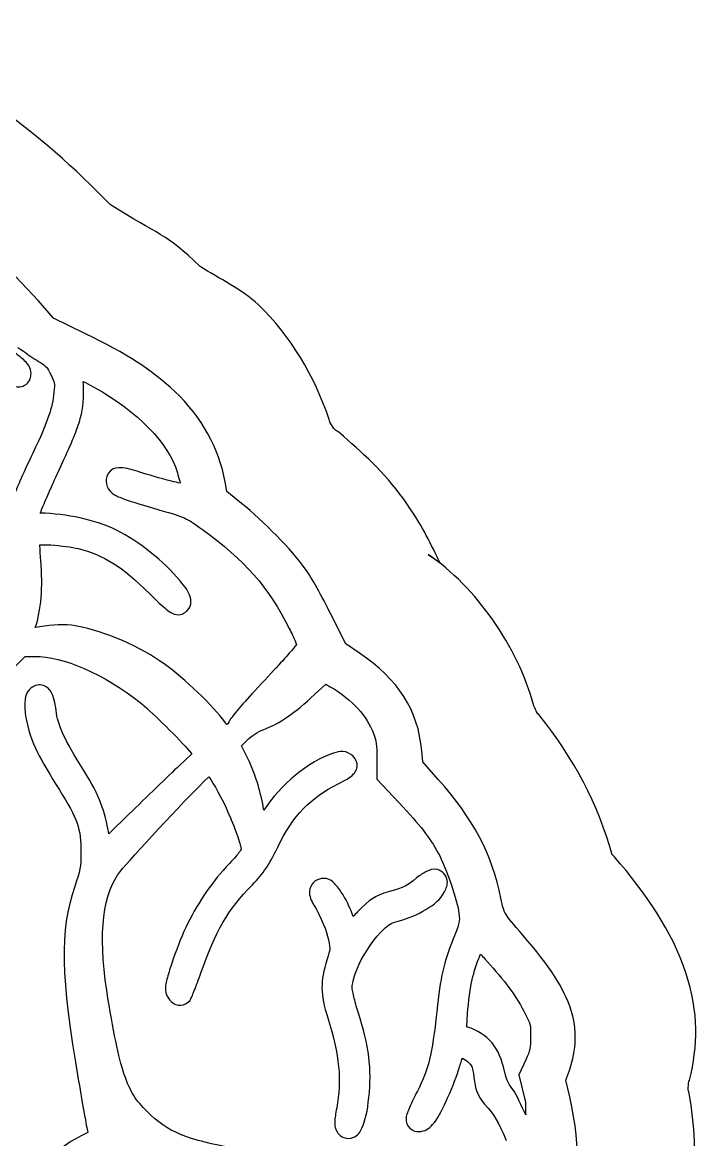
# Model space of a CAD drawing. Extents: x 3 to 1707, y 187 to 1378.
# Drawn here: x 212.2 to 267.7, y 693.7 to 785.2 of the extents above; entities that cross this region are included whole.
import ezdxf

# ---------------------------------------------------------------- set-up
doc = ezdxf.new("R2010")
doc.units = 0
doc.layers.add('Drawings', color=7, linetype='CONTINUOUS')

msp = doc.modelspace()

# ---------------------------------------------------------------- linework, layer by layer
at = {"layer": 'Drawings', "color": 7}
for points in [[(217.35248, 759.724428), (214.716261, 761.003716), (213.453327, 762.442943)], [(217.175405, 755.51005), (217.164392, 755.807822), (217.164505, 755.808613)], [(217.164505, 755.808613), (217.335481, 755.720526)], [(230.125376, 745.82304), (228.912054, 746.804584), (228.779679, 747.587594)], [(245.41403, 741.645336), (246.373401, 740.986974), (246.303373, 741.130961)], [(239.782248, 733.559384), (238.662674, 734.325878), (237.454887, 736.735583)], [(208.858864, 729.763304), (212.394012, 733.292414), (213.182675, 733.292414)], [(236.114979, 730.161953), (237.030483, 731.022152), (237.029777, 731.022067)], [(237.029777, 731.022067), (237.388248, 730.806933)], [(228.928008, 727.702304), (228.558497, 728.171027)], [(230.638529, 724.917894), (230.136642, 725.971121), (230.528207, 726.362626)], [(225.707366, 725.704828), (226.06033, 725.307818), (225.017985, 724.331779)], [(246.246052, 723.21483), (244.972063, 724.659563), (244.889328, 725.547345), (244.894693, 725.541699)], [(241.215706, 724.967358), (241.210341, 723.230386), (243.008255, 721.316931)], [(226.982018, 722.977024), (227.445305, 723.429202)], [(220.90375, 720.356025), (220.898385, 720.356025), (219.260406, 718.740343)], [(249.708686, 708.888396), (249.708912, 708.887944)], [(248.627995, 702.921547), (248.622347, 702.921547), (248.583662, 702.938487), (248.649737, 704.046853)], [(248.219996, 700.351706), (248.219996, 700.357352)], [(253.415035, 700.230587), (252.852495, 698.995398), (253.343341, 696.982705)], [(257.01137, 697.209697), (256.70254, 698.571708), (257.016876, 699.44848)], [(217.523173, 694.306652), (217.534186, 694.273619), (217.037833, 694.020088)]]:
    msp.add_lwpolyline(points, dxfattribs=at)
msp.add_lwpolyline([(246.190368, 715.819369)], close=True, dxfattribs=at)
for points in [[(219.383689, 770.288097), (213.732254, 776.232614), (206.511201, 781.436921), (198.553583, 785.241132)], [(213.453327, 762.442943), (208.897069, 767.609051), (201.673108, 772.845685), (194.227824, 776.404976)], [(226.741523, 765.239325), (223.852667, 768.029806), (223.362668, 767.769781), (219.383689, 770.288097)], [(231.488918, 762.116232), (230.164456, 763.369123), (228.314754, 764.210971), (226.741523, 765.239325)], [(237.319208, 752.689331), (236.063474, 756.263529), (234.212785, 759.539502), (231.488918, 762.116232)], [(224.659938, 754.998724), (222.849966, 756.710907), (220.66862, 758.109451), (217.35248, 759.724428)], [(212.382971, 757.482709), (212.135331, 757.736523), (211.819584, 757.976474), (211.42336, 758.24367)], [(211.792871, 758.591838), (212.15665, 758.363998), (212.459324, 758.156261), (212.487759, 758.134155)], [(212.487759, 758.134155), (212.772784, 757.912527), (213.253437, 757.603066), (213.656945, 757.356649)], [(212.879323, 756.468104), (212.879323, 756.962801), (212.630554, 757.228896), (212.382971, 757.482709)], [(213.656945, 757.356649), (214.097896, 757.087308), (214.210167, 756.957408), (214.495249, 756.375105)], [(212.476746, 755.580293), (212.809916, 755.831284), (212.879323, 756.212427), (212.879323, 756.468104)], [(214.495249, 756.375105), (214.853522, 755.643535), (214.825454, 755.776484), (214.748932, 754.902817)], [(211.522642, 755.425859), (211.7796, 755.364312), (212.143576, 755.329303), (212.476746, 755.580293)], [(216.916188, 752.780524), (217.172016, 753.708679), (217.212621, 754.506851), (217.175405, 755.51005)], [(217.335481, 755.720526), (221.054678, 753.853825), (223.816015, 751.172718), (224.703593, 748.816713)], [(214.748932, 754.902817), (214.641348, 753.674828), (214.281127, 752.61203), (213.028246, 749.945519)], [(228.779679, 747.587594), (228.318115, 750.303823), (226.85498, 752.922281), (224.659938, 754.998724)], [(215.45469, 749.168692), (216.215258, 750.814104), (216.660529, 751.852311), (216.916188, 752.780524)], [(237.434415, 752.351892), (237.348857, 752.434332), (237.35761, 752.576908), (237.319208, 752.689331)], [(238.13848, 751.627719), (237.767416, 751.874192), (237.756742, 751.829019), (237.434415, 752.351892)], [(243.417044, 746.159208), (241.768222, 748.472384), (239.984002, 749.993402), (238.13848, 751.627719)], [(213.028246, 749.945519), (212.152782, 748.082234), (211.644542, 746.961784), (211.340625, 746.107599)], [(213.949087, 745.799493), (214.319473, 746.671522), (214.845192, 747.850047), (215.45469, 749.168692)], [(219.381572, 748.486162), (219.055997, 748.205245), (219.03962, 747.833644), (219.03962, 747.620429)], [(220.219847, 748.739693), (219.995644, 748.739693), (219.707146, 748.767926), (219.381572, 748.486162)], [(220.958869, 748.629303), (220.692593, 748.691415), (220.485191, 748.739693), (220.219847, 748.739693)], [(221.786133, 748.392147), (221.511668, 748.486727), (221.225061, 748.56719), (220.958869, 748.629303)], [(224.394763, 747.642197), (223.469404, 747.877659), (222.381428, 748.187091), (221.786133, 748.392147)], [(224.703593, 748.816713), (224.855791, 748.412474), (224.994125, 747.908969), (225.100691, 747.476752)], [(219.03962, 747.620429), (219.03962, 747.386096), (219.163299, 747.013112), (219.381572, 746.793291)], [(225.100691, 747.476752), (224.870276, 747.530395), (224.668833, 747.572461), (224.394763, 747.642197)], [(219.381572, 746.793291), (219.599845, 746.573356), (219.833817, 746.454807), (220.142647, 746.324597)], [(220.142647, 746.324597), (220.760306, 746.064289), (221.72243, 745.774056), (223.435124, 745.276875)], [(246.303373, 741.130961), (245.41516, 742.90201), (244.977739, 743.969608), (243.417044, 746.159208)], [(213.634723, 745.027494), (213.724517, 745.253639), (213.813464, 745.480038), (213.949087, 745.799493)], [(223.435124, 745.276875), (225.576092, 744.655356), (225.555337, 744.676248), (226.920659, 743.688775)], [(235.348143, 740.468731), (234.249832, 742.009512), (231.941221, 744.358516), (230.125376, 745.82304)], [(219.89433, 743.626889), (218.179009, 744.485168), (215.747622, 744.974388), (213.634723, 745.027494)], [(225.095044, 739.480185), (223.758044, 741.085704), (221.723079, 742.711805), (219.89433, 743.626889)], [(226.920659, 743.688775), (230.407747, 741.166761), (232.326855, 738.968182), (234.035089, 735.577329)], [(213.607163, 742.441757), (213.859603, 742.443875), (214.161853, 742.442576), (214.511627, 742.419171)], [(213.678857, 741.167946), (213.639608, 741.65694), (213.615634, 742.103048), (213.607163, 742.441757)], [(214.511627, 742.419171), (215.322117, 742.367223), (216.275741, 742.241304), (216.745212, 742.121399)], [(216.745212, 742.121399), (218.887026, 741.57402), (220.248903, 740.723025), (222.607748, 738.404823)], [(254.081234, 729.247574), (252.730736, 734.148435), (249.322854, 738.973941), (245.41403, 741.645336)], [(213.232118, 735.642688), (213.716723, 737.091458), (213.857824, 738.939893), (213.678857, 741.167946)], [(237.454887, 736.735583), (236.73004, 738.18088), (235.842886, 739.774541), (235.348143, 740.468731)], [(225.922279, 738.16778), (225.780811, 738.62854), (225.503381, 738.989808), (225.095044, 739.480185)], [(222.607748, 738.404823), (223.201773, 737.821024), (223.62516, 737.423081), (223.964429, 737.15309)], [(225.889213, 737.335136), (226.02221, 737.632908), (225.993154, 737.937428), (225.922279, 738.16778)], [(223.964429, 737.15309), (224.134163, 737.018137), (224.279245, 736.914523), (224.455275, 736.827735)], [(225.260485, 736.76167), (225.48723, 736.848627), (225.756245, 737.037505), (225.889213, 737.335136)], [(224.455275, 736.827735), (224.631475, 736.74106), (224.895775, 736.621917), (225.260485, 736.76167)], [(216.188206, 735.835801), (215.258047, 735.965107), (214.215278, 735.810391), (213.232118, 735.642688)], [(223.501171, 732.880186), (221.349869, 734.340136), (218.457483, 735.520411), (216.188206, 735.835801)], [(234.035089, 735.577329), (234.219477, 735.211515), (234.391554, 734.841495), (234.509388, 734.557219)], [(234.625216, 734.264952), (234.571001, 734.182229), (234.466524, 734.033725), (234.244665, 733.77418)], [(234.509388, 734.557219), (234.559932, 734.435253), (234.597544, 734.343778), (234.625216, 734.264952)], [(234.244665, 733.77418), (233.761273, 733.20924), (232.836366, 732.213269), (231.178282, 730.432565)], [(244.894693, 725.541699), (244.589563, 728.906662), (242.998655, 731.367016), (239.782248, 733.559384)], [(213.182675, 733.292414), (215.481657, 733.292414), (218.829169, 731.888365), (221.819255, 729.515166)], [(228.558497, 728.171027), (227.502965, 729.532077), (224.994774, 731.866625), (223.501171, 732.880186)], [(212.868452, 730.684035), (212.456218, 730.342163), (212.407255, 729.929483), (212.377606, 729.542608)], [(213.767409, 730.937849), (213.404985, 731.009278), (213.069783, 730.850891), (212.868452, 730.684035)], [(214.49539, 730.402948), (214.361546, 730.616954), (214.129804, 730.866476), (213.767409, 730.937849)], [(237.388248, 730.806933), (239.272172, 729.666804), (240.382682, 728.423146), (240.939942, 726.96904)], [(214.931089, 728.853472), (214.849484, 729.503873), (214.763078, 729.975023), (214.49539, 730.402948)], [(231.178282, 730.432565), (230.638783, 729.853141), (230.150648, 729.301273), (229.788478, 728.872021)], [(231.912504, 727.277993), (233.220137, 727.762892), (234.48821, 728.649207), (236.114979, 730.161953)], [(212.377606, 729.542608), (212.347957, 729.155705), (212.383253, 728.739072), (212.460341, 728.285342)], [(217.208809, 723.929235), (215.6059, 726.463446), (215.082356, 727.649198), (214.931089, 728.853472)], [(221.819255, 729.515166), (222.522218, 728.957256), (224.730729, 726.812461), (225.707366, 725.704828)], [(229.788478, 728.872021), (229.607507, 728.657451), (229.460871, 728.4723), (229.347302, 728.320604)], [(254.562987, 728.428765), (254.313936, 728.697259), (254.278216, 728.714707), (254.081234, 729.247574)], [(212.460341, 728.285342), (212.613103, 727.377909), (212.937322, 726.342327), (213.40891, 725.406915)], [(229.071397, 727.840081), (229.04203, 727.80479), (228.982506, 727.75143), (228.928008, 727.702304)], [(229.077044, 727.862667), (229.075209, 727.857021), (229.074361, 727.845727), (229.071397, 727.840081)], [(229.121179, 727.973058), (229.10706, 727.943978), (229.092574, 727.913204), (229.077044, 727.862667)], [(229.198379, 728.10547), (229.175789, 728.068485), (229.148004, 728.030935), (229.121179, 727.973058)], [(229.347302, 728.320604), (229.290517, 728.244658), (229.244123, 728.179722), (229.198379, 728.10547)], [(260.496198, 717.03502), (259.37462, 721.111481), (257.305318, 725.022835), (254.562987, 728.428765)], [(230.528207, 726.362626), (230.983474, 726.809214), (231.447579, 727.105603), (231.912504, 727.277993)], [(240.939942, 726.96904), (241.162451, 726.388177), (241.219659, 726.036226), (241.215706, 724.967358)], [(213.40891, 725.406915), (213.727708, 724.774612), (214.511457, 723.451337), (215.201319, 722.352033)], [(237.664717, 725.364566), (235.628199, 724.722748), (233.29889, 722.720924), (231.95661, 720.699507)], [(238.447846, 725.507989), (238.138056, 725.524929), (237.931389, 725.4487), (237.664717, 725.364566)], [(239.236509, 725.133028), (239.082334, 725.286897), (238.757635, 725.491614), (238.447846, 725.507989)], [(239.589473, 724.5099), (239.532152, 724.838672), (239.362729, 725.006855), (239.236509, 725.133028)], [(225.017985, 724.331779), (224.1419, 723.510626), (222.299455, 721.730402), (220.90375, 720.356025)], [(231.95661, 720.699507), (231.725065, 722.033312), (231.346857, 723.431066), (230.638529, 724.917894)], [(239.313709, 723.655206), (239.476637, 723.83138), (239.646681, 724.181128), (239.589473, 724.5099)], [(219.260406, 718.740343), (218.893803, 720.635531), (218.567693, 721.780854), (217.208809, 723.929235)], [(227.445305, 723.429202), (227.8367, 722.887244), (228.512923, 721.668544), (229.072244, 720.401876)], [(238.050775, 722.855651), (238.642117, 723.153226), (238.987627, 723.30286), (239.313709, 723.655206)], [(215.201319, 722.352033), (216.703675, 719.95797), (216.975683, 719.16824), (216.971646, 717.21828)], [(220.220553, 715.703756), (220.979539, 716.648823), (225.496463, 721.521902), (226.982018, 722.977024)], [(233.092731, 717.650215), (234.367185, 720.266979), (235.726154, 721.685766), (238.050775, 722.855651)], [(251.380578, 713.465651), (250.619588, 717.132876), (249.142249, 719.927563), (246.246052, 723.21483)], [(243.008255, 721.316931), (244.838021, 719.362539), (245.486289, 718.522582), (246.240093, 717.175761)], [(229.072244, 720.401876), (229.371783, 719.723581), (229.63868, 719.053502), (229.827813, 718.504993)], [(229.827813, 718.504993), (230.008192, 717.982036), (230.089853, 717.553263), (230.098042, 717.501399)], [(216.971646, 717.21828), (216.969584, 715.997914), (216.924772, 715.792604), (216.458746, 714.428081)], [(229.976707, 717.297276), (229.825639, 717.086094), (229.548604, 716.756757), (229.132897, 716.315731)], [(230.098042, 717.501399), (230.083359, 717.469778), (230.05131, 717.40089), (229.976707, 717.297276)], [(231.019053, 714.584294), (231.937832, 715.54057), (232.389005, 716.205284), (233.092731, 717.650215)], [(246.240093, 717.175761), (246.877462, 716.037016), (247.8384, 713.176123), (247.938726, 712.240513)], [(260.681434, 716.854048), (260.506364, 717.056195), (260.488857, 717.059301), (260.496198, 717.03502)], [(266.536403, 707.353092), (265.40432, 710.775397), (263.257112, 713.879714), (260.681434, 716.854048)], [(229.132897, 716.315731), (227.725304, 714.822353), (226.671495, 713.312092), (225.702538, 711.374978)], [(219.089967, 705.904971), (218.336854, 710.721754), (218.812678, 713.950692), (220.220553, 715.703756)], [(236.853295, 715.091441), (236.633328, 715.091441), (236.389726, 715.04288), (236.16942, 714.892964)], [(237.823947, 714.578591), (237.604262, 714.8101), (237.431563, 715.091441), (236.853295, 715.091441)], [(244.475118, 715.135541), (243.67276, 714.465631), (243.530388, 714.400131), (242.175316, 714.005125)], [(245.280299, 715.664907), (245.012894, 715.541812), (244.751249, 715.366147), (244.475118, 715.135541)], [(246.190311, 715.819341), (245.823172, 715.889359), (245.547705, 715.788002), (245.280299, 715.664907)], [(246.984537, 714.931558), (246.949806, 715.299348), (246.561065, 715.748335), (246.190368, 715.819369)], [(216.458746, 714.428081), (215.203691, 710.753262), (215.300855, 707.130899), (216.778616, 698.486444)], [(226.80003, 707.36063), (228.023714, 710.847277), (228.955229, 712.43628), (231.019053, 714.584294)], [(235.733721, 714.25332), (235.62162, 713.780645), (235.771531, 713.407971), (235.981897, 713.045715)], [(236.16942, 714.892964), (235.949171, 714.743047), (235.789828, 714.489657), (235.733721, 714.25332)], [(238.452646, 713.745947), (238.249904, 714.065854), (238.043631, 714.346996), (237.823947, 714.578591)], [(246.758358, 713.994142), (246.909991, 714.287058), (247.019269, 714.563825), (246.984537, 714.931558)], [(239.274403, 711.975887), (239.046247, 712.593311), (238.781157, 713.227422), (238.452646, 713.745947)], [(242.175316, 714.005125), (241.091321, 713.689114), (240.638539, 713.406503), (239.632874, 712.345342)], [(245.236193, 712.549438), (245.897605, 712.952434), (246.444841, 713.388575), (246.758358, 713.994142)], [(251.772142, 712.186363), (251.581824, 712.512565), (251.527044, 712.759292), (251.380578, 713.465651)], [(235.981897, 713.045715), (236.695393, 711.816201), (237.101613, 710.815911), (237.24486, 710.056983)], [(239.632874, 712.345342), (239.495923, 712.201072), (239.397376, 712.101975), (239.274403, 711.975887)], [(242.958473, 711.589943), (243.784437, 711.805642), (244.574766, 712.146413), (245.236193, 712.549438)], [(225.702538, 711.374978), (225.324414, 710.619015), (224.89216, 709.522676), (224.538857, 708.513096)], [(241.739646, 710.89516), (242.188305, 711.332149), (242.373174, 711.437232), (242.958473, 711.589943)], [(247.938726, 711.446464), (247.888747, 711.208461), (247.751796, 710.833105), (247.469933, 710.134087)], [(247.938726, 712.240513), (247.982211, 711.834383), (247.988424, 711.682829), (247.938726, 711.446464)], [(253.178493, 710.438352), (252.359814, 711.38373), (251.962517, 711.86016), (251.772142, 712.186363)], [(239.941731, 708.413745), (240.416426, 709.320952), (241.075763, 710.248543), (241.739646, 710.89516)], [(257.138295, 704.273422), (256.506546, 706.183291), (255.427693, 707.841041), (253.178493, 710.438352)], [(237.24486, 710.056983), (237.399599, 709.237862), (237.40423, 709.311832), (237.145578, 708.474417)], [(247.469933, 710.134087), (246.677374, 708.169502), (246.424708, 707.045438), (246.118759, 704.189739)], [(249.019248, 706.814973), (249.164952, 707.413821), (249.416601, 708.173201), (249.647976, 708.755984)], [(249.647976, 708.755984), (249.670566, 708.812167), (249.686661, 708.8356), (249.708686, 708.888396)], [(249.708912, 708.887944), (249.830049, 708.758355), (249.925208, 708.660105), (250.06741, 708.501944)], [(224.538857, 708.513096), (224.362093, 708.008292), (224.206054, 707.527966), (224.092146, 707.123502)], [(237.145578, 708.474417), (236.559375, 706.577902), (236.569794, 705.638566), (237.189712, 703.671497)], [(239.191668, 706.125329), (239.191668, 706.588433), (239.46698, 707.506538), (239.941731, 708.413745)], [(250.06741, 708.501944), (250.629471, 707.876868), (251.320687, 707.068956), (251.870831, 706.378973)], [(224.092146, 707.123502), (223.978068, 706.719038), (223.893582, 706.457912), (223.893582, 706.092353)], [(226.259543, 705.904887), (226.416852, 706.299695), (226.607509, 706.812065), (226.80003, 707.36063)], [(248.649737, 704.046853), (248.69887, 704.91874), (248.87987, 706.242439), (249.019248, 706.814973)], [(266.841081, 698.57631), (267.497566, 701.390393), (267.626356, 704.057694), (266.536403, 707.353092)], [(220.51837, 699.039752), (220.032691, 700.474378), (219.609699, 702.580861), (219.089967, 705.904971)], [(223.893582, 706.092353), (223.893582, 705.645624), (224.069217, 705.288817), (224.351335, 705.017076)], [(226.049995, 705.403075), (226.110423, 705.537182), (226.18079, 705.707482), (226.259543, 705.904887)], [(239.324044, 705.408496), (239.235097, 705.786591), (239.191668, 706.148706), (239.191668, 706.125329)], [(251.870831, 706.378973), (252.27931, 705.866687), (252.950224, 704.82368), (253.260606, 704.211874)], [(224.351335, 705.017076), (224.49252, 704.881275), (224.66968, 704.757051), (224.935956, 704.708264)], [(224.935956, 704.708264), (225.202232, 704.659704), (225.570614, 704.758801), (225.785272, 704.972806)], [(225.785272, 704.972806), (225.951307, 705.138816), (225.931258, 705.163096), (225.961754, 705.220973)], [(225.961754, 705.220973), (225.992251, 705.278851), (226.019782, 705.335881), (226.049995, 705.403075)], [(239.677008, 704.145724), (239.540623, 704.572775), (239.412991, 705.030401), (239.324044, 705.408496)], [(240.559418, 697.148178), (240.804799, 699.531371), (240.579184, 701.321646), (239.677008, 704.145724)], [(246.118759, 704.189739), (245.731698, 700.576891), (245.461836, 699.483178), (244.530406, 697.666392)], [(253.260606, 704.211874), (253.835627, 703.07855), (253.812134, 703.189449), (253.812134, 702.116458)], [(257.016876, 699.44848), (257.563321, 700.976669), (257.6218, 702.81158), (257.138295, 704.273422)], [(237.189712, 703.671497), (238.16138, 700.588438), (238.350823, 698.551747), (237.9232, 696.298989)], [(250.652032, 701.625686), (250.143029, 702.238396), (249.452406, 702.650455), (248.627995, 702.921547)], [(251.661283, 699.309715), (251.4656, 700.242529), (251.161034, 701.012976), (250.652032, 701.625686)], [(253.812134, 702.116458), (253.811654, 701.156202), (253.782767, 701.039995), (253.415035, 700.230587)], [(248.219996, 700.357352), (248.391678, 700.273218), (248.601706, 700.147864), (248.760483, 699.976858)], [(247.911139, 699.419795), (248.01731, 699.764067), (248.129694, 700.100744), (248.219996, 700.351706)], [(248.760483, 699.976858), (248.942895, 699.780075), (248.983274, 699.726997), (249.025065, 699.612908)], [(249.025065, 699.612908), (249.067138, 699.498847), (249.112883, 699.265926), (249.157497, 698.813353)], [(222.360419, 696.023465), (221.516807, 696.848401), (221.004077, 697.605099), (220.51837, 699.039752)], [(246.896381, 696.855685), (247.284472, 697.687256), (247.667593, 698.628907), (247.911139, 699.419795)], [(249.157497, 698.813353), (249.256892, 697.804903), (249.480812, 697.259613), (250.045414, 696.607659)], [(252.350665, 697.804338), (251.954357, 698.333874), (251.792643, 698.683284), (251.661283, 699.309715)], [(266.754676, 698.168937), (266.705825, 698.419363), (266.841081, 698.57631), (266.841081, 698.57631)], [(216.778616, 698.486444), (217.110883, 696.543034), (217.420221, 694.763657), (217.523173, 694.306652)], [(244.530406, 697.666392), (244.292649, 697.202893), (244.07864, 696.746706), (243.918225, 696.376065)], [(253.415063, 695.719961), (253.030502, 696.45859), (252.734746, 697.291177), (252.350665, 697.804338)], [(266.808326, 697.481777), (266.752981, 697.683642), (266.674765, 697.793468), (266.754676, 698.168937)], [(239.991372, 694.639178), (240.281452, 695.245536), (240.447995, 696.066379), (240.559418, 697.148178)], [(245.776793, 694.92018), (246.199997, 695.373544), (246.50829, 696.024114), (246.896381, 696.855685)], [(253.343341, 696.982705), (253.47775, 696.431994), (253.320751, 696.244726), (253.415063, 695.719961)], [(256.316482, 686.776774), (257.847782, 689.597097), (258.020677, 692.729733), (257.01137, 697.209697)], [(265.017245, 682.121399), (267.505586, 686.704555), (267.659817, 692.318464), (266.808326, 697.481777)], [(225.128957, 694.115543), (224.026212, 694.573114), (223.291793, 695.1127), (222.360419, 696.023465)], [(237.9232, 696.298989), (237.828888, 695.801159), (237.775125, 695.463014), (237.763265, 695.157534)], [(243.71969, 695.885293), (243.668298, 695.742152), (243.609395, 695.718719), (243.609395, 695.389015)], [(243.918225, 696.376065), (243.838032, 696.190857), (243.770799, 696.028462), (243.71969, 695.885293)], [(250.045414, 696.607659), (250.855876, 695.671881), (251.145278, 695.185711), (251.815769, 693.613422)], [(237.763265, 695.157534), (237.75197, 694.852026), (237.805197, 694.488613), (238.027988, 694.220118)], [(243.609395, 695.389015), (243.609395, 695.141978), (243.69919, 694.837232), (243.923731, 694.622549)], [(244.684835, 694.346714), (245.154644, 694.3693), (245.481291, 694.603633), (245.776793, 694.92018)], [(217.037833, 694.020088), (215.40601, 693.197664), (214.098687, 692.142291), (212.912558, 690.4689)], [(230.087001, 692.863811), (227.732815, 693.296282), (226.23173, 693.657945), (225.128957, 694.115543)], [(238.027988, 694.220118), (238.144325, 694.080083), (238.297653, 693.942871), (238.518834, 693.856168)], [(239.246815, 693.856168), (239.684378, 694.028953), (239.846318, 694.336042), (239.991372, 694.639178)], [(243.923731, 694.622549), (244.148499, 694.407697), (244.449902, 694.335054), (244.684835, 694.346714)], [(238.518834, 693.856168), (238.739931, 693.769493), (239.028062, 693.769775), (239.246815, 693.856168)]]:
    msp.add_open_spline(points, degree=3, dxfattribs=at)

doc.saveas('drawing.dxf')
